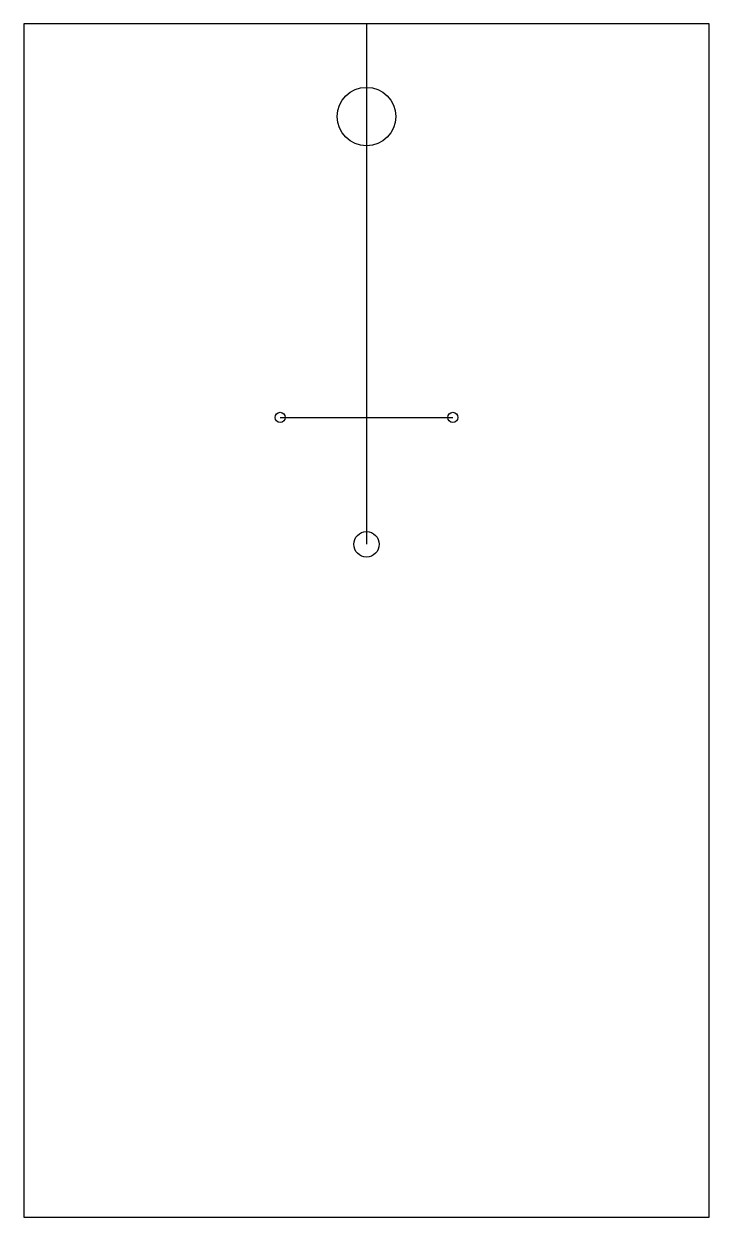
# Model space of a CAD drawing. Header units: millimetres. Extents: x 2459 to 2729, y 1044 to 1514.
import ezdxf

# ---------------------------------------------------------------- set-up
doc = ezdxf.new("R2010")
doc.units = ezdxf.units.MM

msp = doc.modelspace()

# ---------------------------------------------------------------- linework, layer by layer
for p, q in [((2729.27, 1513.73), (2459.27, 1513.73)), ((2459.27, 1513.73), (2459.27, 1043.73)), ((2594.27, 1513.73), (2594.27, 1508.73)), ((2729.27, 1043.73), (2729.27, 1513.73)), ((2594.27, 1508.73), (2594.27, 1498.73)), ((2594.27, 1508.73), (2594.27, 1358.73)), ((2594.27, 1498.73), (2594.27, 1488.73)), ((2560.27, 1358.73), (2628.27, 1358.73)), ((2594.27, 1358.73), (2594.27, 1308.73)), ((2459.27, 1043.73), (2729.27, 1043.73))]:
    msp.add_line(p, q)
for centre, radius in [((2594.27, 1477.23), 11.5), ((2560.27, 1358.73), 2), ((2628.27, 1358.73), 2), ((2594.27, 1308.73), 5)]:
    msp.add_circle(centre, radius)

doc.saveas('drawing.dxf')
